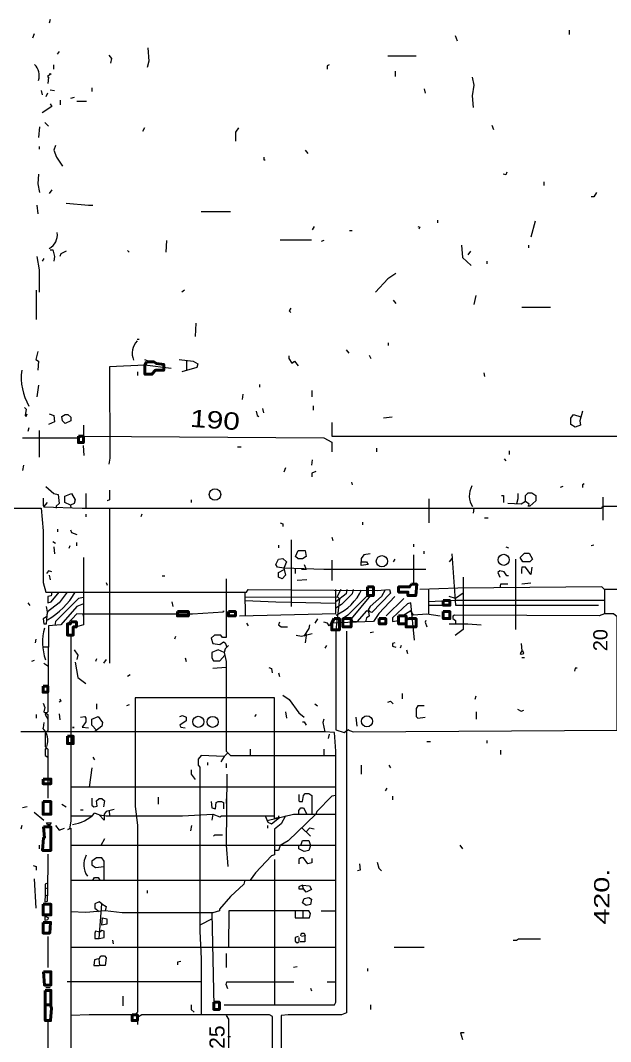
# Model space of a CAD drawing. Header units: metres. Extents: x 0.1 to 48.1, y 1.3 to 34.5.
# Drawn here: x 3.68 to 8.1, y 11.82 to 19.47 of the extents above; entities that cross this region are included whole.
import ezdxf

# ---------------------------------------------------------------- set-up
doc = ezdxf.new("R2010")
doc.units = ezdxf.units.M
doc.linetypes.add('DASHDOT', pattern=[1, 0.5, -0.25, 0, -0.25])
for name, color, linetype, lineweight in [('P2D_AXONES', 1, 'DASHDOT', 13), ('P2D_GRAMMES', 7, 'Continuous', 18), ('P2D_MIKRA', 8, 'Continuous', 13), ('P2D_TOIXOI', 7, 'Continuous', 50), ('P2D_TOXA', 7, 'Continuous', 18)]:
    doc.layers.add(name, color=color, linetype=linetype, lineweight=lineweight)
doc.layers.add('P2D_KEIMENA', color=7, linetype='Continuous')
doc.styles.add('ARIAL', font='arial.ttf')

msp = doc.modelspace()

# ---------------------------------------------------------------- linework, layer by layer
at = {"layer": 'P2D_AXONES'}
msp.add_line((5.709636, 15.582435), (5.709636, 14.957408), dxfattribs=at)
msp.add_lwpolyline([(5.236257, 12.217932), (5.222958, 12.251178), (5.229607, 12.271181), (6.044926, 12.271181)], dxfattribs=at)
at = {"layer": 'P2D_GRAMMES'}
for p, q in [((6.433115, 19.206464), (6.64589, 19.206464)), ((5.256204, 18.038738), (5.03678, 18.038738)), ((5.861283, 17.826129), (5.62856, 17.826129)), ((3.801233, 17.450864), (3.801233, 17.23144)), ((7.437147, 17.325391), (7.649921, 17.325391)), ((4.571335, 17.0815), (4.558037, 17.0815)), ((4.925865, 16.925311), (4.92695, 16.849857)), ((3.824704, 16.400288), (3.824704, 16.200812)), ((4.173712, 15.928194), (4.173712, 15.818973)), ((4.059346, 15.841754), (4.06192, 15.818973)), ((6.739093, 15.888298), (6.739093, 15.70877)), ((8.048874, 15.834512), (8.034439, 15.823266)), ((4.349421, 15.818973), (4.349421, 14.658194)), ((7.078089, 15.818973), (7.07144, 15.781911)), ((6.625351, 15.469398), (6.625351, 15.249402)), ((6.013572, 15.429503), (6.013572, 15.276571)), ((7.388, 15.436152), (7.388, 14.910864)), ((5.364355, 15.191033), (5.364789, 15.013373)), ((5.364447, 15.153546), (6.055757, 15.155238)), ((6.738798, 15.212386), (6.737987, 15.02226)), ((8.055524, 15.210202), (8.055524, 15.027476)), ((6.738285, 15.092162), (6.848, 15.09216)), ((6.286832, 15.057147), (6.299466, 15.041853)), ((3.859869, 14.780297), (3.889757, 14.780085)), ((3.859869, 14.658194), (3.887724, 14.638246)), ((5.223533, 14.624948), (5.12322, 14.618298)), ((3.864086, 14.289467), (3.884194, 14.28874)), ((3.859869, 14.212696), (3.85322, 14.172801)), ((6.141679, 14.159503), (6.119006, 14.148332)), ((3.868932, 14.01322), (3.880747, 14.020627)), ((5.404211, 14.01322), (5.404211, 13.966812)), ((5.954372, 14.01322), (5.954372, 13.966812)), ((5.20966, 13.960026), (5.183063, 13.920131)), ((4.218927, 13.873586), (4.198979, 13.729855)), ((6.044926, 13.729855), (4.06192, 13.729855)), ((3.786728, 13.541126), (3.859869, 13.481283)), ((4.346878, 13.552567), (4.349421, 13.515208)), ((4.06192, 13.515208), (4.218927, 13.515208)), ((4.27212, 13.521178), (4.238874, 13.534476)), ((5.12322, 13.527827), (5.11692, 13.481283)), ((5.615673, 13.515208), (5.61158, 13.493195)), ((5.788141, 13.428089), (5.854634, 13.361597)), ((4.312016, 13.341649), (4.285419, 13.291836)), ((6.044926, 13.291836), (4.06192, 13.291836)), ((3.887724, 13.228613), (3.886466, 12.916099)), ((5.584871, 13.188717), (5.584871, 12.099052)), ((3.786728, 13.042435), (3.800026, 12.82301)), ((4.06192, 13.032937), (6.044926, 13.032937)), ((5.11692, 12.788815), (5.130109, 12.091597)), ((5.798115, 12.801887), (5.798115, 12.750239)), ((5.934424, 12.801887), (6.044926, 12.801887)), ((5.117779, 12.743369), (5.026806, 12.696675)), ((3.887724, 12.610236), (3.887724, 12.377513)), ((4.06192, 12.530027), (6.044926, 12.530027)), ((5.223533, 12.483901), (5.223533, 12.377513)), ((6.47966, 12.530027), (6.705733, 12.530027)), ((5.037072, 12.271173), (4.032749, 12.271181)), ((3.887724, 11.981058), (3.887724, 11.745838))]:
    msp.add_line(p, q, dxfattribs=at)
for points in [[(4.637827, 19.266099), (4.644476, 19.166361), (4.631178, 19.119817)], [(7.064791, 19.046675), (7.078089, 18.986832), (7.064791, 18.907042), (7.07144, 18.820602)], [(3.819974, 18.321911), (3.813325, 18.24877), (3.826623, 18.182277)], [(4.026099, 18.102487), (4.19233, 18.089188), (4.225576, 18.089188), (4.225576, 18.089188)], [(3.906414, 17.753878), (3.926361, 17.753878), (3.93966, 17.703534), (3.93301, 17.670288)], [(6.985, 17.789974), (6.991649, 17.696885), (7.058141, 17.637042)], [(3.806675, 17.703534), (3.824704, 17.603796), (3.824704, 17.437565)], [(6.492958, 17.577199), (6.433115, 17.537304), (6.340026, 17.437565)], [(4.87055, 16.932225), (4.976937, 16.918927), (5.010183, 16.898979), (5.003534, 16.872382), (4.890497, 16.839136)], [(4.810707, 16.865733), (4.615006, 16.889005), (4.349421, 16.877229), (4.351911, 16.194162), (4.345262, 16.147618)], [(7.889293, 16.546571), (7.869346, 16.473429), (7.875995, 16.440183), (7.836099, 16.426885), (7.8031, 16.446832), (7.8031, 16.493377), (7.822801, 16.519974), (7.877785, 16.504374)], [(6.013572, 16.460131), (6.013572, 16.357873), (10.209869, 16.357873)], [(3.700288, 16.345761), (4.117654, 16.345761), (4.155465, 16.357873), (5.954372, 16.345761), (6.013572, 16.313848), (6.013572, 16.240707)], [(3.873168, 15.981387), (3.93301, 15.928194), (3.966257, 15.921545), (3.972906, 15.855052), (3.951229, 15.835105), (3.951229, 15.818973)], [(4.349421, 15.954791), (4.349421, 15.881649), (4.331963, 15.875), (4.331963, 15.875)], [(7.406032, 15.928194), (7.406032, 15.888298), (7.396516, 15.850669)], [(3.853054, 15.894948), (3.853054, 15.841754), (3.859869, 15.828455), (3.886466, 15.861702)], [(3.859869, 15.828455), (4.145785, 15.818973), (8.028927, 15.818973), (8.048874, 15.834512), (8.328141, 15.834512)], [(7.463743, 15.868351), (7.430497, 15.848403), (7.330759, 15.855052)], [(8.042055, 15.901597), (8.042055, 15.728717), (8.042055, 15.728717)], [(3.547356, 15.818973), (3.839921, 15.818973), (3.85322, 15.648927), (3.853054, 15.263272), (3.873168, 15.191033), (5.37589, 15.191033), (5.389188, 15.210202), (6.353325, 15.203429), (6.446414, 15.210079), (6.453063, 15.183482), (6.313429, 15.037199), (6.273534, 15.050497), (6.200393, 14.966648), (6.173796, 14.966648), (6.160497, 14.990654), (6.30678, 15.164574)], [(6.300131, 15.476047), (6.253586, 15.469398), (6.232843, 15.442801), (6.232843, 15.416204)], [(6.911859, 15.476047), (6.93933, 15.09216), (8.008979, 15.09216)], [(4.155465, 15.44945), (4.155465, 14.94411), (4.102505, 14.930202)], [(6.719031, 15.359563), (5.954372, 15.359563), (5.655157, 15.36966), (5.608613, 15.377417), (5.595314, 15.396257), (5.615262, 15.436152), (5.648508, 15.442801), (5.675105, 15.416204), (5.655157, 15.36966), (5.668455, 15.316466), (5.641859, 15.289869), (5.615673, 15.303168), (5.615673, 15.336414), (5.657895, 15.358708)], [(6.997241, 15.303168), (6.997241, 14.910864), (6.938455, 14.864319)], [(5.223533, 15.289869), (5.223533, 14.850704), (5.196361, 14.850704), (5.183063, 14.869001), (5.136518, 14.869001), (5.109921, 14.844372), (5.12322, 14.804476), (5.176414, 14.797827), (5.20301, 14.817775), (5.216309, 14.811126), (5.229136, 14.779053)], [(9.451859, 15.210202), (9.245733, 15.210202), (9.192539, 15.229036), (8.634005, 15.229036), (8.607408, 15.210202), (8.055524, 15.210202), (8.035576, 15.229036), (6.958403, 15.219619), (6.672487, 15.210202)], [(7.330759, 15.249402), (7.277565, 15.249402), (7.270925, 15.222351)], [(4.032749, 15.191033), (3.972906, 15.11034), (3.886466, 15.043848), (3.879817, 15.003953), (3.85322, 14.990654), (3.859869, 14.952002), (3.879817, 14.952002), (3.886466, 15.043848), (3.879817, 15.083743)], [(3.919712, 15.191033), (3.913063, 15.163534), (3.887724, 15.156885), (3.887724, 15.11034), (3.913063, 15.11699), (3.972906, 15.191033)], [(4.155465, 15.150236), (4.119188, 15.143586), (3.946309, 14.970707), (3.940368, 14.940836)], [(5.322696, 15.01231), (6.044926, 15.03055), (6.044926, 15.210202)], [(6.486309, 15.156885), (6.366623, 15.03055), (6.326728, 14.970707), (6.007565, 14.957408), (5.994267, 14.937461), (5.980969, 14.957408), (5.954372, 14.964058)], [(6.080707, 15.210202), (6.05411, 15.156885), (6.072555, 15.138838), (6.044926, 14.907277), (6.044926, 14.159503), (6.107304, 14.139555), (6.133901, 14.159503), (6.173796, 14.144445), (8.149315, 14.156382), (8.149315, 15.003953), (8.122016, 15.027476), (8.055524, 15.027476), (8.015628, 15.01231), (6.931806, 15.017251), (6.919173, 15.010602), (6.919173, 14.99157), (6.93933, 14.977356), (6.93933, 14.952002)], [(6.127251, 15.210202), (6.120602, 15.176832), (6.044926, 15.11699)], [(6.173796, 15.210202), (6.167147, 15.176832), (6.087356, 15.097042), (6.044926, 15.070445)], [(6.282421, 15.164574), (6.133901, 15.017251), (6.094005, 14.990654), (6.097708, 14.950759)], [(6.412864, 15.207682), (6.386571, 15.156885), (6.300131, 15.083743), (6.286832, 15.057147), (6.293482, 15.010602), (6.273534, 14.997304), (6.267091, 14.967199)], [(6.997241, 15.183482), (6.93933, 15.143586), (6.891911, 15.156885)], [(4.155465, 15.103691), (4.10589, 15.083743), (3.986204, 14.94411), (3.893115, 14.937461), (3.887724, 14.292487), (3.868932, 14.272539), (3.887724, 14.239293)], [(5.364513, 15.126361), (5.595314, 15.11753), (6.044926, 15.108655)], [(6.552801, 15.143586), (6.419817, 15.01231), (6.419817, 15.01231)], [(6.632592, 14.831073), (6.605995, 15.11034), (6.579398, 15.103691), (6.468175, 14.997304), (6.468175, 14.970707), (6.513423, 14.977356)], [(8.055524, 15.126405), (6.93933, 15.126405), (6.738391, 15.116992)], [(4.155465, 15.010602), (4.152435, 15.023901), (4.10589, 15.027476), (4.035193, 14.952002)], [(4.155465, 15.027476), (4.970288, 15.027476), (5.20301, 15.043848)], [(5.20301, 15.043848), (5.20301, 15.050497), (5.20301, 15.043848)], [(6.825419, 15.010602), (6.725681, 15.023901), (6.625942, 15.017251), (6.605995, 15.050497), (6.546152, 15.01231)], [(5.847984, 14.94411), (5.841335, 14.917513), (5.803787, 14.861581)], [(6.891911, 14.952002), (7.031545, 14.952002), (7.131283, 14.94411)], [(4.06192, 14.869001), (4.06192, 13.474634), (4.050606, 13.416553), (4.039398, 13.411712), (4.06192, 13.42144), (4.06192, 11.22055), (4.155465, 11.207251), (4.155465, 10.681963), (4.102505, 10.409346), (4.112539, 10.376099), (4.078852, 10.356152), (4.078852, 7.390602), (4.01945, 7.377304), (3.972906, 7.383953)], [(6.123299, 14.897565), (6.123299, 12.038403), (6.087356, 12.023691), (5.688403, 12.023691), (5.634855, 12.018455), (5.634855, 10.897643)], [(5.867932, 14.877618), (5.788141, 14.85767), (5.748246, 14.864319)], [(5.817687, 14.882287), (5.822561, 14.866275), (5.814738, 14.811126)], [(5.239882, 14.791178), (5.216309, 14.764581), (5.20966, 14.737984), (5.223533, 14.671492), (5.223533, 13.999921), (5.236257, 13.986623), (5.20966, 13.960026)], [(5.20966, 14.737984), (5.163115, 14.757932), (5.11692, 14.737984), (5.11692, 14.698089), (5.129869, 14.676177), (5.176414, 14.676177), (5.213648, 14.718869)], [(5.515524, 13.515208), (5.535471, 13.467984), (5.562068, 13.454686), (5.621911, 13.50123), (5.584871, 13.494581), (5.584871, 14.398391), (4.541375, 14.398391), (4.541375, 13.58767), (4.558723, 13.441387), (4.558723, 12.045052), (4.538089, 12.023691)], [(5.648508, 14.418822), (5.695052, 14.385576), (5.768194, 14.285838), (5.808089, 14.252592)], [(3.85322, 14.358979), (3.866518, 14.325733), (3.859869, 14.292487), (3.887724, 14.272539), (3.887724, 14.152853), (3.868932, 14.132906), (3.868932, 14.033168), (3.887724, 14.01322), (3.887724, 13.647513)], [(4.252705, 14.156577), (4.218538, 14.192749), (4.218538, 14.239293), (4.265471, 14.259241), (4.298717, 14.212696), (4.292068, 14.186099), (4.238874, 14.144445)], [(5.954372, 14.239293), (5.947723, 14.212696), (5.961021, 14.144445)], [(4.072644, 14.176741), (4.085942, 14.176741), (4.072644, 14.176741)], [(5.20966, 12.099052), (6.034162, 12.099052), (6.044926, 12.118194), (6.044926, 13.999921), (6.034162, 14.139555), (5.961021, 14.144445), (3.68699, 14.144445)], [(3.877177, 14.024416), (3.868932, 14.01322), (3.868932, 13.966675), (3.887724, 13.953377)], [(5.20966, 13.960026), (5.03678, 13.966812), (5.01497, 13.940079), (5.01497, 13.893534), (5.026806, 13.880236), (5.026806, 12.650131), (5.037276, 12.444005), (5.03678, 12.023691)], [(5.236257, 13.986623), (5.256204, 13.966812), (6.044926, 13.966812)], [(5.229607, 13.827042), (5.223533, 13.295105), (5.236257, 13.135524)], [(4.218538, 13.647513), (4.218538, 13.594319), (4.232225, 13.581021), (4.258822, 13.58767), (4.252173, 13.627565), (4.27212, 13.64566), (4.292068, 13.64566), (4.312016, 13.627565), (4.305366, 13.581021)], [(6.044926, 13.667461), (6.014215, 13.660812), (5.901178, 13.547775), (5.894529, 13.527053), (5.688403, 13.328351), (5.62856, 13.291836), (5.615262, 13.255764), (5.584871, 13.255764)], [(5.766555, 13.67411), (5.766555, 13.627565), (5.774843, 13.621425), (5.794791, 13.621425), (5.80144, 13.667461), (5.814738, 13.680759), (5.841335, 13.680759), (5.863362, 13.667461), (5.863362, 13.527053)], [(4.385157, 13.561073), (4.325314, 13.547775), (4.311479, 13.527827), (4.311479, 13.481283), (4.27212, 13.521178), (4.325314, 13.515208), (4.897147, 13.515208), (5.12322, 13.527827), (5.176414, 13.50788), (5.189712, 13.515208), (5.584871, 13.515208)], [(5.766555, 13.527053), (5.766555, 13.554424), (5.781492, 13.574372), (5.80144, 13.574372), (5.828037, 13.527053)], [(5.667098, 13.514495), (5.635209, 13.454686), (5.584871, 13.414791), (5.584871, 13.221963), (5.562068, 13.215314), (5.442382, 13.088979), (5.402487, 13.032937)], [(5.530704, 13.479269), (5.728298, 13.527053), (6.044926, 13.527053)], [(3.946309, 13.441387), (3.972906, 13.408141), (4.012801, 13.42144)], [(5.88123, 13.414791), (5.847984, 13.42144), (5.821387, 13.394843)], [(5.781492, 13.291836), (5.794791, 13.329274), (5.841335, 13.329274), (5.854634, 13.291836), (5.841335, 13.255209), (5.808089, 13.24856), (5.766555, 13.268508), (5.766555, 13.291836)], [(4.311479, 13.032937), (4.311479, 13.175419), (4.292068, 13.199314), (4.252173, 13.199314), (4.218538, 13.175419), (4.218538, 13.148822), (4.245524, 13.128874), (4.311479, 13.135524)], [(3.886841, 13.009187), (3.868932, 13.002539), (3.868932, 12.975942), (3.88668, 12.969292)], [(5.362592, 13.032937), (5.355942, 13.002539), (5.256204, 12.90945), (5.17235, 12.816361), (5.17235, 12.803063), (5.12322, 12.788815), (4.445, 12.788815), (4.318665, 12.803063), (4.172382, 12.789764), (4.06192, 12.796414)], [(4.225576, 13.032937), (4.238874, 13.052546), (4.265471, 13.052546), (4.27877, 13.032937)], [(3.868932, 12.975942), (3.868932, 12.922749), (3.886466, 12.916099)], [(5.794791, 12.99589), (5.847984, 12.989241), (5.861283, 12.962644), (5.821387, 12.942696), (5.80144, 12.967924)], [(3.868932, 12.922749), (3.866518, 12.869555), (3.886466, 12.876204), (3.886466, 12.916099)], [(4.274115, 12.596937), (4.292068, 12.856257), (4.27212, 12.869555), (4.239824, 12.856257), (4.239824, 12.82301), (4.272502, 12.798866)], [(4.292068, 12.856257), (4.325314, 12.836309), (4.318665, 12.803063)], [(5.739697, 12.801887), (5.739697, 12.750239), (5.847984, 12.750239), (5.854634, 12.783115), (5.841335, 12.801887), (5.242906, 12.801887), (5.239882, 12.530027)], [(7.370654, 12.583639), (7.397251, 12.583639), (7.41055, 12.593613), (7.57678, 12.593613)], [(4.519003, 12.023691), (4.198979, 12.023691), (4.06192, 12.018455)], [(5.575366, 10.562277), (5.583045, 10.617949), (5.569061, 10.88473), (5.570062, 12.011806), (5.54877, 12.023691), (4.591283, 12.023691), (4.558723, 12.005157)], [(5.222958, 12.018455), (5.239882, 11.991859), (5.239882, 10.635419)]]:
    msp.add_lwpolyline(points, dxfattribs=at)
for points in [[(4.059346, 15.841754), (4.016308, 15.861702), (4.016308, 15.908246), (4.065995, 15.928194), (4.092592, 15.881649), (4.085942, 15.855052)], [(7.49699, 15.834512), (7.483691, 15.834512), (7.49034, 15.848403), (7.463743, 15.868351), (7.463743, 15.914895), (7.483691, 15.932956), (7.510288, 15.932956), (7.540117, 15.914895), (7.540117, 15.875)], [(6.232843, 15.418018), (6.273534, 15.418018), (6.286832, 15.396257), (6.232843, 15.389607)], [(3.879817, 13.461335), (3.913063, 13.461335), (3.906414, 13.448037), (3.886466, 13.448037)], [(5.80144, 12.967924), (5.794791, 12.99589), (5.766555, 12.982592), (5.766555, 12.967924)], [(4.274115, 12.596937), (4.311479, 12.603586), (4.311479, 12.650131), (4.292068, 12.65678), (4.27877, 12.643482), (4.245524, 12.650131), (4.239824, 12.636832), (4.239824, 12.596937)]]:
    msp.add_lwpolyline(points, close=True, dxfattribs=at)
at = {"layer": 'P2D_MIKRA'}
for p, q in [((3.906414, 19.478874), (3.899764, 19.452277)), ((3.786728, 19.372487), (3.773429, 19.339241)), ((6.938455, 19.359188), (6.951754, 19.319293)), ((7.791543, 19.399084), (7.791543, 19.365838)), ((3.972906, 19.239503), (3.959607, 19.219555)), ((3.930099, 19.139764), (3.930099, 19.106518)), ((6.488341, 19.09322), (6.488341, 19.053325)), ((3.839921, 18.946937), (3.846571, 18.913691)), ((3.886466, 18.92699), (3.873168, 18.900393)), ((3.906414, 18.953586), (3.93966, 18.946937)), ((4.085942, 18.893743), (4.059346, 18.887094)), ((4.218538, 18.966885), (4.218538, 18.940288)), ((6.705733, 18.960236), (6.712382, 18.92699)), ((3.982048, 18.873796), (3.982048, 18.84055)), ((4.10589, 18.868511), (4.179031, 18.868511)), ((3.826623, 18.674319), (3.819974, 18.594529)), ((3.866518, 18.707565), (3.893115, 18.680969)), ((4.61123, 18.66767), (4.597932, 18.641073)), ((7.211073, 18.687618), (7.224372, 18.654372)), ((3.824704, 18.528037), (3.824704, 18.508089)), ((5.814738, 18.50144), (5.834686, 18.474843)), ((7.602152, 18.262068), (7.602152, 18.235471)), ((3.919712, 18.202225), (3.899764, 18.175628)), ((3.806675, 18.089188), (3.813325, 18.022696)), ((6.805471, 17.976152), (6.805471, 17.956204)), ((5.88123, 17.929607), (5.867932, 17.90301)), ((6.147199, 17.898419), (6.167147, 17.898419)), ((7.536885, 17.969503), (7.503639, 17.849817)), ((4.777461, 17.82322), (4.770812, 17.73678)), ((5.954372, 17.82322), (5.934424, 17.816571)), ((4.484895, 17.750079), (4.498194, 17.73678)), ((7.485076, 17.789974), (7.485076, 17.770026)), ((3.859869, 17.690236), (3.846571, 17.670288)), ((7.051492, 17.743429), (7.031545, 17.716832)), ((7.175453, 17.670288), (7.175453, 17.65034)), ((4.910445, 17.450864), (4.890497, 17.437565)), ((6.47301, 17.377723), (6.492958, 17.351126)), ((7.091387, 17.410969), (7.078089, 17.344476)), ((4.996885, 17.204843), (4.990236, 17.105105)), ((6.436578, 17.05856), (6.436578, 17.038613)), ((6.120602, 17.005366), (6.14055, 16.97877)), ((4.61123, 16.932225), (4.631178, 16.925576)), ((6.293482, 16.965471), (6.30678, 16.938874)), ((4.558723, 16.839136), (4.558723, 16.812539)), ((7.15123, 16.832487), (7.15788, 16.80589)), ((3.819974, 16.739398), (3.806675, 16.652958)), ((5.473652, 16.746047), (5.473652, 16.726099)), ((5.863362, 16.699503), (5.863362, 16.652958)), ((5.349293, 16.672906), (5.342644, 16.63301)), ((5.495576, 16.566518), (5.502225, 16.533272)), ((5.875482, 16.586466), (5.875482, 16.55322)), ((6.466361, 16.500026), (6.399869, 16.493377)), ((3.746832, 16.420236), (3.740183, 16.393639)), ((4.152435, 16.287251), (4.159084, 16.21411)), ((5.309398, 16.278386), (5.335995, 16.278386)), ((6.348213, 16.267304), (6.348213, 16.240707)), ((7.341669, 16.247356), (7.341669, 16.220759)), ((3.706937, 16.140969), (3.700288, 16.101073)), ((5.867932, 16.180864), (5.861283, 16.140969)), ((7.304162, 16.187513), (7.317461, 16.174215)), ((5.668455, 16.121021), (5.655157, 16.087775)), ((6.160497, 16.014634), (6.167147, 15.994686)), ((7.74301, 15.981387), (7.723063, 15.974738)), ((4.96217, 15.881649), (4.96217, 15.861702)), ((4.173712, 15.775262), (4.173712, 15.755314)), ((4.591283, 15.775262), (4.584634, 15.755314)), ((6.243696, 15.715419), (6.243696, 15.695471)), ((7.15788, 15.746881), (7.184476, 15.746881)), ((3.962037, 15.662225), (3.962037, 15.642277)), ((3.926361, 15.569136), (3.946309, 15.555838)), ((3.93301, 15.529241), (3.93966, 15.476047)), ((4.052696, 15.53589), (4.046047, 15.515942)), ((4.102505, 15.562487), (4.102505, 15.53589)), ((5.615673, 15.542539), (5.615673, 15.522592)), ((6.014215, 15.602382), (6.020864, 15.575785)), ((6.625351, 15.549188), (6.625351, 15.529241)), ((7.317461, 15.529241), (7.337408, 15.522592)), ((7.975733, 15.542539), (7.955785, 15.53589)), ((6.703596, 15.495995), (6.703596, 15.476047)), ((6.486309, 15.436152), (6.47301, 15.416204)), ((6.911859, 15.442801), (6.891911, 15.416204)), ((3.899764, 15.316466), (3.906414, 15.28322)), ((4.744215, 15.311508), (4.764162, 15.311508)), ((5.739697, 15.36966), (5.739697, 15.329764)), ((4.325314, 15.263272), (4.331963, 15.243325)), ((5.828037, 15.28322), (5.754895, 15.276571)), ((7.503639, 15.256623), (7.437147, 15.249974)), ((3.740183, 15.11034), (3.753482, 15.090393)), ((4.817356, 15.11699), (4.824005, 15.083743)), ((5.37589, 14.957408), (5.389188, 14.937461)), ((5.907827, 14.990654), (5.88788, 14.957408)), ((4.843953, 14.85767), (4.837304, 14.837723)), ((6.326728, 14.890916), (6.300131, 14.884267)), ((3.800026, 14.837723), (3.793377, 14.811126)), ((5.974319, 14.791178), (5.961021, 14.77123)), ((6.532853, 14.791178), (6.526204, 14.77123)), ((4.252173, 14.69144), (4.245524, 14.671492)), ((4.917094, 14.698089), (4.923743, 14.671492)), ((6.572749, 14.757932), (6.579398, 14.731335)), ((7.437147, 14.701414), (7.457094, 14.701414)), ((3.786728, 14.678141), (3.76678, 14.671492)), ((4.325314, 14.684791), (4.305366, 14.658194)), ((4.504843, 14.571754), (4.484895, 14.558455)), ((5.615262, 14.585052), (5.621911, 14.558455)), ((6.541929, 14.43212), (6.541929, 14.392225)), ((7.091387, 14.412173), (7.084738, 14.385576)), ((4.253346, 14.35233), (4.253346, 14.312435)), ((4.498194, 14.345681), (4.478246, 14.339031)), ((5.88788, 14.35233), (5.907827, 14.339031)), ((3.801233, 14.272539), (3.801233, 14.245942)), ((3.972906, 14.279188), (3.979555, 14.232644)), ((5.449031, 14.272539), (5.435733, 14.259241)), ((5.668455, 14.292487), (5.675105, 14.245942)), ((6.193743, 14.252592), (6.200393, 14.186099)), ((7.095657, 14.292487), (7.095657, 14.239293)), ((5.994267, 14.126257), (5.987618, 14.09301)), ((7.175453, 14.079712), (7.175453, 14.059764)), ((6.725681, 14.071254), (6.752277, 14.071254)), ((7.277646, 14.006571), (7.277646, 13.973325)), ((4.225576, 13.953377), (4.238874, 13.933429)), ((5.084376, 13.913482), (5.084376, 13.893534)), ((5.223533, 13.906832), (5.223533, 13.873586)), ((6.232843, 13.893534), (6.232843, 13.827042)), ((6.439764, 13.893534), (6.453063, 13.873586)), ((6.426466, 13.720654), (6.413168, 13.700707)), ((4.715693, 13.654162), (4.715693, 13.600969)), ((5.223533, 13.640864), (5.223533, 13.607618)), ((6.468175, 13.660812), (6.468175, 13.634215)), ((3.733534, 13.581021), (3.700288, 13.574372)), ((3.992853, 13.600969), (4.026099, 13.581021)), ((4.132487, 13.559411), (4.152435, 13.559411)), ((3.693639, 13.441387), (3.68699, 13.414791)), ((4.963639, 13.441387), (4.95699, 13.401492)), ((5.533928, 13.441387), (5.533928, 13.42144)), ((3.824704, 13.295105), (3.824704, 13.268508)), ((6.971702, 13.295105), (6.991649, 13.268508)), ((4.632991, 12.955995), (4.632991, 12.936047)), ((4.371859, 12.583639), (4.378508, 12.557042)), ((5.766555, 12.603586), (5.766555, 12.57699)), ((5.814738, 12.616885), (5.788141, 12.610236)), ((5.754895, 12.384162), (5.728298, 12.377513)), ((6.282421, 12.370864), (6.282421, 12.350916)), ((3.873168, 12.228609), (3.906414, 12.228609)), ((4.449388, 12.164738), (4.449388, 12.091597)), ((5.854634, 12.224581), (5.861283, 12.204634)), ((6.302817, 12.098246), (6.302817, 12.065)), ((4.558723, 11.971911), (4.558723, 11.951963)), ((5.236257, 11.863106), (5.256204, 11.863106))]:
    msp.add_line(p, q, dxfattribs=at)
for points in [[(4.345262, 19.212906), (4.365209, 19.186309), (4.35856, 19.153063)], [(5.994267, 19.139764), (5.979467, 19.133115), (5.979467, 19.106518)], [(3.899764, 19.073272), (3.913063, 19.073272), (3.886466, 19.053325), (3.893115, 19.046675), (3.887724, 19.000131)], [(3.906414, 18.847199), (3.919712, 18.827251), (3.846571, 18.780707)], [(5.316047, 18.66767), (5.293185, 18.634424), (5.293185, 18.567932)], [(3.946309, 18.534686), (3.93301, 18.50144), (3.952958, 18.448246), (3.999503, 18.381754)], [(5.505389, 18.448246), (5.505389, 18.428298), (5.515524, 18.428298)], [(7.32411, 18.335209), (7.317461, 18.315262), (7.297513, 18.321911)], [(7.995681, 18.182277), (7.975733, 18.150555), (7.955785, 18.150555)], [(6.659188, 17.929607), (6.672487, 17.922958), (6.665838, 17.90966)], [(4.026099, 17.743429), (3.986204, 17.723482), (3.979555, 17.703534)], [(5.708351, 17.31788), (5.695052, 17.297932), (5.708351, 17.284634)], [(3.813325, 16.992068), (3.800026, 16.932225), (3.819974, 16.918927), (3.813325, 16.852435)], [(5.691923, 16.958822), (5.691923, 16.938874), (5.715, 16.905628), (5.734948, 16.918927), (5.761545, 16.885681)], [(3.713586, 16.573168), (3.726885, 16.559869), (3.720236, 16.513325), (3.726885, 16.506675), (3.733534, 16.526623)], [(3.899764, 16.526623), (3.93301, 16.513325), (3.93966, 16.46678), (3.893115, 16.446832)], [(5.449031, 16.546571), (5.455681, 16.513325), (5.468979, 16.506675)], [(4.155465, 16.440183), (4.155465, 16.367042), (4.139136, 16.360393)], [(5.894529, 16.094424), (5.863362, 16.081126), (5.863362, 16.054529)], [(7.902592, 16.001335), (7.891563, 15.994686), (7.891563, 15.974738)], [(7.284215, 15.913618), (7.298543, 15.913618), (7.298543, 15.861702)], [(5.62856, 15.70877), (5.64819, 15.70212), (5.64819, 15.682173)], [(4.059346, 15.655576), (4.065995, 15.635628), (4.10589, 15.62233)], [(5.808089, 15.396257), (5.821387, 15.359563), (5.788141, 15.359563)], [(7.510288, 15.376309), (7.503639, 15.323115), (7.463743, 15.377417), (7.437147, 15.377417), (7.433917, 15.356361), (7.433917, 15.329764)], [(3.919712, 15.343063), (3.893115, 15.349712), (3.879817, 15.329764)], [(7.337408, 15.311508), (7.32411, 15.311508), (7.304162, 15.343063), (7.270916, 15.349712), (7.257618, 15.336414), (7.270916, 15.303168)], [(5.621911, 14.964058), (5.615262, 14.94411), (5.635209, 14.930202), (5.681754, 14.930202)], [(6.719031, 14.977356), (6.712382, 14.964058), (6.725681, 14.930812)], [(6.486309, 14.811126), (6.468175, 14.804476), (6.468175, 14.784529), (6.492958, 14.77788)], [(7.430497, 14.804476), (7.437147, 14.751283), (7.423848, 14.731335), (7.430497, 14.724686), (7.450445, 14.731335), (7.443796, 14.751283)], [(4.085942, 14.757932), (4.112539, 14.718037), (4.10589, 14.684791)], [(4.092592, 14.664843), (4.112539, 14.551806), (4.172382, 14.505262)], [(5.54212, 14.624948), (5.562068, 14.618298), (5.568717, 14.585052)], [(7.849398, 14.620169), (7.836099, 14.620169), (7.82945, 14.598351)], [(3.979555, 14.392225), (3.986204, 14.372277), (3.972906, 14.365628)], [(6.433115, 14.365628), (6.453063, 14.372277), (6.47301, 14.35233)], [(6.705733, 14.337662), (6.659188, 14.337662), (6.645428, 14.319084), (6.645428, 14.259241), (6.659188, 14.245942), (6.712382, 14.252592)], [(7.403901, 14.312435), (7.430497, 14.299136), (7.450445, 14.305785)], [(4.132487, 14.252592), (4.165733, 14.259241), (4.173712, 14.245942), (4.173712, 14.219346), (4.145785, 14.17945), (4.19233, 14.172801)], [(4.877199, 14.259241), (4.897147, 14.26589), (4.924236, 14.252592), (4.924236, 14.225995), (4.877199, 14.192749), (4.883848, 14.17945), (4.917094, 14.172801)], [(5.794791, 14.219919), (5.808089, 14.219919), (5.821387, 14.192749)], [(4.96217, 13.860288), (4.96217, 13.827042), (4.990236, 13.787147)], [(5.109921, 13.620916), (5.116571, 13.574372), (5.143168, 13.567723), (5.149817, 13.614267), (5.163115, 13.621425), (5.189712, 13.621425), (5.20301, 13.614267), (5.20301, 13.567723)], [(5.196361, 13.370364), (5.136518, 13.370364), (5.129869, 13.361597)], [(5.863362, 13.195366), (5.863362, 13.16212), (5.834686, 13.155471), (5.80144, 13.199314), (5.781492, 13.199314), (5.766555, 13.188717), (5.766555, 13.155471)], [(6.22034, 13.155471), (6.22699, 13.108927), (6.207042, 13.102277)], [(6.353325, 13.16877), (6.366623, 13.122225), (6.386571, 13.102277)], [(3.780079, 13.142173), (3.801233, 13.135524), (3.801233, 13.108927)], [(5.781492, 12.616885), (5.788141, 12.636379), (5.808089, 12.636379), (5.814738, 12.616885)], [(5.761545, 12.610236), (5.739697, 12.603586), (5.739697, 12.57699), (5.754895, 12.563691), (5.768194, 12.57034)], [(5.812522, 12.616885), (5.812522, 12.57034), (5.774843, 12.57034)], [(4.265471, 12.444005), (4.238874, 12.437356), (4.232225, 12.394228), (4.27212, 12.394228)], [(4.883848, 12.424058), (4.858034, 12.417408), (4.858034, 12.397461)], [(4.96217, 12.098246), (4.96217, 12.065), (4.983586, 12.045052)], [(7.004948, 11.888841), (6.978351, 11.888841), (6.991649, 11.838927)]]:
    msp.add_lwpolyline(points, dxfattribs=at)
for points in [[(4.01945, 16.520066), (4.039398, 16.520066), (4.06192, 16.500026), (4.06192, 16.473429), (4.01945, 16.453482), (3.999503, 16.473429), (3.992853, 16.506675)], [(5.761545, 15.501647), (5.814738, 15.501647), (5.821387, 15.456099), (5.794791, 15.438368), (5.761545, 15.438368), (5.741597, 15.456099)], [(7.457094, 15.481467), (7.49034, 15.481467), (7.516937, 15.436152), (7.49699, 15.418018), (7.443796, 15.418018), (7.423848, 15.44945)], [(5.841335, 12.902801), (5.861283, 12.889503), (5.854634, 12.849607), (5.821387, 12.842958), (5.794791, 12.862906), (5.808089, 12.896152)], [(3.868932, 12.763168), (3.893115, 12.749869), (3.886466, 12.736571), (3.868932, 12.729921)], [(4.298717, 12.749869), (4.330285, 12.74322), (4.330285, 12.703325), (4.292068, 12.696675)], [(4.27877, 12.394228), (4.27212, 12.444005), (4.285419, 12.465126), (4.312016, 12.465126), (4.325314, 12.450654), (4.318665, 12.394228)]]:
    msp.add_lwpolyline(points, close=True, dxfattribs=at)
at = {"layer": 'P2D_TOIXOI'}
for points in [[(4.627853, 16.915602), (4.615006, 16.889005), (4.615006, 16.822513), (4.667749, 16.822513), (4.694346, 16.851737), (4.755904, 16.851737), (4.755904, 16.895654), (4.700995, 16.902304), (4.681047, 16.915602)], [(4.117654, 16.357873), (4.117654, 16.310429), (4.155465, 16.310429), (4.155465, 16.357873)], [(6.282421, 15.229036), (6.282421, 15.164574), (6.32561, 15.164574), (6.32561, 15.229036)], [(6.609319, 15.249402), (6.596021, 15.229036), (6.513423, 15.229036), (6.513423, 15.191033), (6.583896, 15.191033), (6.583896, 15.164574), (6.642565, 15.164574), (6.649215, 15.249402)], [(6.848, 15.126405), (6.848, 15.09216), (6.898339, 15.09216), (6.898339, 15.126405)], [(4.858034, 15.044729), (4.858034, 15.01231), (4.940366, 15.01231), (4.940366, 15.044729)], [(5.239882, 15.044729), (5.239882, 15.01231), (5.293185, 15.01231), (5.293185, 15.044729)], [(6.030838, 14.99157), (6.013572, 14.960733), (6.013572, 14.907277), (6.071228, 14.907277), (6.071228, 14.927487), (6.071228, 14.934136), (6.071228, 14.99157)], [(6.097708, 14.99157), (6.097708, 14.930202), (6.158026, 14.930202), (6.158026, 14.99157)], [(6.369329, 14.99157), (6.369329, 14.952002), (6.41749, 14.952002), (6.41749, 14.99157)], [(6.513423, 15.01231), (6.513423, 14.952002), (6.569384, 14.952002), (6.569384, 15.01231)], [(6.596021, 14.99157), (6.569384, 14.98733), (6.569384, 14.930202), (6.645428, 14.930202), (6.645428, 14.99157)], [(6.848, 15.044729), (6.848, 14.99157), (6.898339, 14.99157), (6.898339, 15.044729)], [(4.06267, 14.966648), (4.056021, 14.952002), (4.035193, 14.952002), (4.035193, 14.869001), (4.078852, 14.869001), (4.078852, 14.930202), (4.102505, 14.930202), (4.102505, 14.966648)], [(3.853054, 14.485276), (3.853054, 14.44022), (3.887724, 14.44022), (3.887724, 14.485276)], [(4.035193, 14.111316), (4.035193, 14.055658), (4.078852, 14.055658), (4.078852, 14.111316)], [(3.853054, 13.790068), (3.853054, 13.755217), (3.911824, 13.755217), (3.911824, 13.790068)], [(3.853054, 13.621425), (3.853054, 13.527053), (3.911824, 13.527053), (3.911824, 13.621425)], [(3.856545, 13.431414), (3.863194, 13.350044), (3.856545, 13.350044), (3.849895, 13.255764), (3.911824, 13.255764), (3.911824, 13.411712), (3.911824, 13.411712), (3.911824, 13.431414)], [(3.853054, 12.852388), (3.853054, 12.773141), (3.911824, 12.773141), (3.911824, 12.852388)], [(3.853054, 12.716623), (3.853054, 12.636379), (3.903089, 12.636379), (3.909738, 12.716623)], [(3.856545, 12.347148), (3.863194, 12.247607), (3.911824, 12.247607), (3.911824, 12.347148)], [(3.868932, 12.206942), (3.868932, 12.099052), (3.911824, 12.099052), (3.911824, 12.206942)], [(3.868932, 12.099052), (3.868932, 11.981058), (3.909738, 11.981058), (3.916387, 12.074974), (3.909738, 12.099052)], [(5.130109, 12.118731), (5.130109, 12.065177), (5.17235, 12.065177), (5.17235, 12.118731)], [(4.519003, 12.023691), (4.519003, 11.981058), (4.558723, 11.981058), (4.558723, 12.023691)]]:
    msp.add_lwpolyline(points, close=True, dxfattribs=at)
at = {"layer": 'P2D_TOXA'}
for centre, radius in [((5.139765, 15.920868), 0.043128), ((6.388988, 15.421108), 0.042194), ((7.300804, 15.43206), 0.041368), ((5.014729, 14.218913), 0.041715), ((5.121964, 14.218244), 0.041384), ((6.277265, 14.2225), 0.04176)]:
    msp.add_circle(centre, radius, dxfattribs=at)
for centre, radius, start, end in [((3.711835, 19.060115), 0.113229, 340.771796, 46.623065), ((3.847702, 17.864539), 0.112182, 297.232578, 9.399136), ((4.648367, 16.981244), 0.128969, 134.909815, 204.25033), ((4.112592, 16.797497), 0.422781, 172.644874, 210.307192), ((7.186627, 15.912234), 0.143885, 149.460758, 214.513785), ((3.577532, 15.504177), 0.60538, 300.706378, 328.62815), ((5.885448, 15.370244), 0.387419, 294.653631, 335.297859), ((4.245805, 14.81369), 0.396727, 164.283527, 199.081044), ((3.762817, 14.079548), 0.127057, 339.439067, 45.889185), ((4.038764, 13.722036), 0.274501, 277.048729, 316.854196), ((4.30663, 13.148487), 0.148875, 151.307298, 215.447227)]:
    msp.add_arc(centre, radius, start, end, dxfattribs=at)

# ---------------------------------------------------------------- texts
at = {"layer": 'P2D_KEIMENA', "attachment_point": 7, "style": 'ARIAL'}
for s, insert, char_height, rotation in [('\\W1.23;190', (4.949648, 16.427172), 0.129804, 355.9143873), ('20', (8.078796, 14.747958), 0.106387, 90), ('\\W1.36;420.', (8.092094, 12.7), 0.113037, 90), ('25', (5.212984, 11.76911), 0.113037, 90)]:
    msp.add_mtext(s, dxfattribs=dict(at, insert=insert, char_height=char_height, rotation=rotation))

doc.saveas('drawing.dxf')
